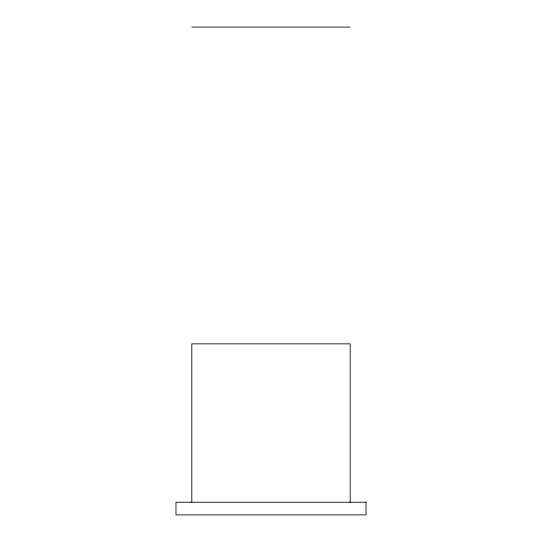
<?xml version="1.0" encoding="UTF-8"?>
<svg xmlns="http://www.w3.org/2000/svg" width="542" height="542" viewBox="0 0 542 542"><rect width="100%" height="100%" fill="white"/><g stroke="black" fill="none" stroke-linecap="round" stroke-linejoin="round"><path stroke-width="0.81" d="M191.814 27.1L350.186 27.1M350.186 502.231L350.186 343.852L191.814 343.852L191.814 502.231M366.026 502.231L175.974 502.231L175.974 514.9L366.026 514.9L366.026 502.231"/></g></svg>
